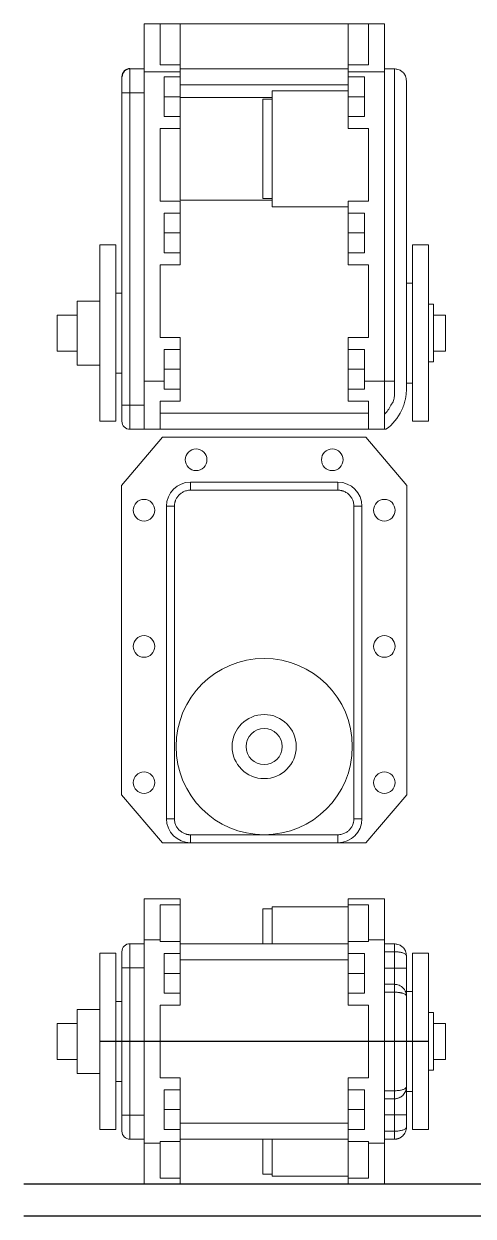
# Model space of a CAD drawing. Header units: millimetres. Extents: x 2045 to 5131, y -377 to 2192.
# Drawn here: x 3163.5 to 3219.5, y 1261.7 to 1410.5 of the extents above; entities that cross this region are included whole.
import ezdxf

# ---------------------------------------------------------------- set-up
doc = ezdxf.new("R2010")
doc.units = ezdxf.units.MM
doc.layers.add('Legs', color=7, linetype='Continuous')

msp = doc.modelspace()

# ---------------------------------------------------------------- linework, layer by layer
at = {"layer": 'Legs', "color": 7, "linetype": 'Continuous', "lineweight": 15}
for p, q in [((3178.454, 1410.513), (3208.454, 1410.513)), ((3178.454, 1410.513), (3178.454, 1404.513)), ((3180.454, 1410.513), (3180.454, 1405.388)), ((3182.954, 1410.513), (3182.954, 1405.388)), ((3203.954, 1410.513), (3203.954, 1405.388)), ((3206.454, 1410.513), (3206.454, 1405.388)), ((3208.454, 1410.513), (3208.454, 1404.513)), ((3176.704, 1404.913), (3176.704, 1401.913)), ((3176.704, 1404.913), (3178.454, 1404.913)), ((3180.454, 1405.388), (3182.954, 1405.388)), ((3182.954, 1405.388), (3182.954, 1404.513)), ((3203.954, 1404.913), (3182.954, 1404.913)), ((3206.454, 1405.388), (3203.954, 1405.388)), ((3203.954, 1405.388), (3203.954, 1404.513)), ((3209.704, 1404.913), (3208.454, 1404.913)), ((3178.454, 1404.513), (3182.954, 1404.513)), ((3178.454, 1404.513), (3178.454, 1365.913)), ((3180.954, 1403.888), (3180.954, 1398.938)), ((3182.954, 1403.888), (3180.954, 1403.888)), ((3182.954, 1404.513), (3182.954, 1403.888)), ((3182.954, 1401.513), (3182.954, 1403.888)), ((3208.454, 1404.513), (3203.954, 1404.513)), ((3203.954, 1404.513), (3203.954, 1403.888)), ((3203.954, 1403.888), (3205.954, 1403.888)), ((3203.954, 1402.163), (3203.954, 1403.888)), ((3205.954, 1403.888), (3205.954, 1398.938)), ((3208.454, 1404.513), (3208.454, 1365.913)), ((3209.704, 1401.913), (3209.704, 1403.913)), ((3211.204, 1403.412), (3211.204, 1401.913)), ((3175.704, 1401.913), (3176.704, 1401.913)), ((3175.704, 1401.913), (3175.704, 1362.913)), ((3176.704, 1401.913), (3178.454, 1401.913)), ((3176.704, 1401.913), (3176.704, 1362.913)), ((3203.954, 1402.913), (3182.954, 1402.913)), ((3194.454, 1387.663), (3194.454, 1402.163)), ((3194.454, 1402.163), (3203.954, 1402.163)), ((3203.954, 1402.163), (3203.954, 1398.938)), ((3209.704, 1399.913), (3209.704, 1401.913)), ((3182.954, 1401.413), (3180.954, 1401.413)), ((3182.954, 1401.313), (3182.954, 1401.513)), ((3182.954, 1401.313), (3182.954, 1398.938)), ((3194.454, 1401.313), (3182.954, 1401.313)), ((3193.304, 1388.703), (3193.304, 1401.123)), ((3193.304, 1401.123), (3194.454, 1401.123)), ((3205.954, 1401.413), (3203.954, 1401.413)), ((3180.954, 1398.938), (3182.954, 1398.938)), ((3182.954, 1398.938), (3182.954, 1397.438)), ((3205.954, 1398.938), (3203.954, 1398.938)), ((3203.954, 1398.938), (3203.954, 1397.438)), ((3209.704, 1398.913), (3209.704, 1365.913)), ((3180.454, 1397.438), (3180.454, 1388.388)), ((3182.954, 1397.438), (3180.454, 1397.438)), ((3182.954, 1397.438), (3182.954, 1388.513)), ((3203.954, 1397.438), (3206.454, 1397.438)), ((3206.454, 1397.438), (3206.454, 1388.388)), ((3211.204, 1398.412), (3211.204, 1366.414)), ((3180.454, 1388.388), (3182.954, 1388.388)), ((3182.954, 1388.513), (3194.454, 1388.513)), ((3182.954, 1388.388), (3182.954, 1386.888)), ((3193.304, 1388.703), (3194.454, 1388.703)), ((3206.454, 1388.388), (3203.954, 1388.388)), ((3203.954, 1388.388), (3203.954, 1386.888)), ((3180.954, 1386.888), (3180.954, 1381.938)), ((3182.954, 1386.888), (3180.954, 1386.888)), ((3182.954, 1386.888), (3182.954, 1384.513)), ((3194.454, 1387.663), (3203.954, 1387.663)), ((3203.954, 1386.888), (3205.954, 1386.888)), ((3203.954, 1386.888), (3203.954, 1384.513)), ((3205.954, 1386.888), (3205.954, 1381.938)), ((3182.954, 1384.413), (3180.954, 1384.413)), ((3182.954, 1384.313), (3182.954, 1384.513)), ((3182.954, 1384.313), (3182.954, 1381.938)), ((3203.954, 1384.513), (3203.954, 1384.313)), ((3203.954, 1384.413), (3205.954, 1384.413)), ((3203.954, 1384.313), (3203.954, 1381.938)), ((3172.954, 1360.913), (3172.954, 1382.913)), ((3174.954, 1382.913), (3174.954, 1360.913)), ((3211.954, 1382.913), (3211.954, 1360.913)), ((3213.954, 1360.913), (3213.954, 1382.913)), ((3180.954, 1381.938), (3182.954, 1381.938)), ((3182.954, 1381.938), (3182.954, 1380.438)), ((3205.954, 1381.938), (3203.954, 1381.938)), ((3203.954, 1381.938), (3203.954, 1380.438)), ((3180.454, 1380.438), (3180.454, 1371.388)), ((3182.954, 1380.438), (3180.454, 1380.438)), ((3203.954, 1380.438), (3206.454, 1380.438)), ((3206.454, 1380.438), (3206.454, 1371.388)), ((3170.104, 1367.913), (3170.104, 1375.913)), ((3214.604, 1368.313), (3214.604, 1375.513)), ((3167.604, 1369.663), (3167.604, 1374.163)), ((3216.104, 1369.663), (3216.104, 1374.163)), ((3180.454, 1371.388), (3182.954, 1371.388)), ((3182.954, 1371.388), (3182.954, 1369.888)), ((3206.454, 1371.388), (3203.954, 1371.388)), ((3203.954, 1371.388), (3203.954, 1369.888)), ((3180.954, 1369.888), (3180.954, 1365.913)), ((3182.954, 1369.888), (3180.954, 1369.888)), ((3182.954, 1369.888), (3182.954, 1367.513)), ((3203.954, 1369.888), (3205.954, 1369.888)), ((3203.954, 1369.888), (3203.954, 1367.513)), ((3205.954, 1369.888), (3205.954, 1365.913)), ((3182.954, 1367.313), (3182.954, 1367.513)), ((3203.954, 1367.513), (3203.954, 1367.313)), ((3182.954, 1367.413), (3180.954, 1367.413)), ((3182.954, 1367.313), (3182.954, 1364.938)), ((3203.954, 1367.413), (3205.954, 1367.413)), ((3203.954, 1367.313), (3203.954, 1364.938)), ((3178.454, 1365.913), (3178.454, 1359.913)), ((3178.454, 1365.913), (3180.954, 1365.913)), ((3180.954, 1364.938), (3180.954, 1365.913)), ((3180.954, 1364.938), (3182.954, 1364.938)), ((3182.954, 1364.938), (3182.954, 1363.438)), ((3205.954, 1364.938), (3203.954, 1364.938)), ((3203.954, 1364.938), (3203.954, 1363.438)), ((3208.454, 1365.913), (3205.954, 1365.913)), ((3205.954, 1364.938), (3205.954, 1365.913)), ((3208.454, 1365.913), (3208.454, 1359.913)), ((3209.704, 1365.913), (3208.454, 1365.913)), ((3209.704, 1364.056), (3209.704, 1364.913)), ((3180.454, 1363.438), (3180.454, 1359.913)), ((3182.954, 1363.438), (3180.454, 1363.438)), ((3203.954, 1363.438), (3206.454, 1363.438)), ((3206.454, 1363.438), (3206.454, 1359.913)), ((3175.704, 1362.913), (3176.704, 1362.913)), ((3176.704, 1362.913), (3176.704, 1359.913)), ((3176.704, 1362.913), (3178.454, 1362.913)), ((3180.454, 1361.913), (3206.454, 1361.913)), ((3175.654, 1352.913), (3180.754, 1358.913)), ((3178.454, 1359.913), (3176.704, 1359.913)), ((3178.454, 1359.913), (3180.454, 1359.913)), ((3180.454, 1359.913), (3206.454, 1359.913)), ((3206.154, 1358.913), (3180.754, 1358.913)), ((3183.347, 1358.913), (3181.347, 1358.913)), ((3206.154, 1358.913), (3211.254, 1352.913)), ((3206.454, 1359.913), (3208.454, 1359.913)), ((3175.654, 1314.313), (3175.654, 1352.913)), ((3184.254, 1353.313), (3202.654, 1353.313)), ((3184.254, 1352.313), (3184.254, 1353.313)), ((3202.654, 1352.313), (3202.654, 1353.313)), ((3211.254, 1352.913), (3211.254, 1314.313)), ((3184.254, 1352.313), (3202.654, 1352.313)), ((3181.254, 1311.313), (3181.254, 1350.313)), ((3182.254, 1350.313), (3181.254, 1350.313)), ((3182.254, 1311.313), (3182.254, 1350.313)), ((3204.654, 1350.313), (3205.654, 1350.313)), ((3204.654, 1350.313), (3204.654, 1311.313)), ((3205.654, 1350.313), (3205.654, 1311.313)), ((3180.754, 1308.313), (3175.654, 1314.313)), ((3211.254, 1314.313), (3206.154, 1308.313)), ((3182.254, 1311.313), (3181.254, 1311.313)), ((3204.654, 1311.313), (3205.654, 1311.313)), ((3180.754, 1308.313), (3184.254, 1308.313)), ((3180.754, 1308.313), (3183.254, 1308.313)), ((3202.654, 1309.313), (3184.254, 1309.313)), ((3184.254, 1309.313), (3184.254, 1308.313)), ((3202.654, 1308.313), (3184.254, 1308.313)), ((3202.654, 1308.313), (3202.654, 1309.313)), ((3202.654, 1308.313), (3206.154, 1308.313)), ((3203.654, 1308.313), (3206.154, 1308.313)), ((3178.454, 1301.313), (3182.954, 1301.313)), ((3178.454, 1301.313), (3178.454, 1296.213)), ((3182.954, 1301.313), (3180.454, 1301.313)), ((3182.954, 1301.313), (3180.454, 1301.313)), ((3180.454, 1300.569), (3180.454, 1296.213)), ((3182.954, 1300.569), (3180.454, 1300.569)), ((3182.954, 1301.313), (3180.954, 1301.313)), ((3182.954, 1301.313), (3180.954, 1301.313)), ((3182.954, 1301.313), (3182.954, 1300.569)), ((3182.954, 1300.569), (3182.954, 1295.988)), ((3208.454, 1301.313), (3203.954, 1301.313)), ((3203.954, 1301.313), (3203.954, 1300.569)), ((3203.954, 1301.313), (3205.954, 1301.313)), ((3203.954, 1301.313), (3206.454, 1301.313)), ((3203.954, 1301.313), (3205.954, 1301.313)), ((3203.954, 1301.313), (3206.454, 1301.313)), ((3203.954, 1300.569), (3206.454, 1300.569)), ((3203.954, 1300.569), (3203.954, 1295.988)), ((3206.454, 1300.569), (3206.454, 1296.213)), ((3208.454, 1301.313), (3208.454, 1296.213)), ((3193.304, 1295.713), (3193.304, 1300.063)), ((3193.304, 1300.063), (3194.454, 1300.063)), ((3194.454, 1295.713), (3194.454, 1300.313)), ((3203.954, 1300.313), (3194.454, 1300.313)), ((3178.454, 1296.213), (3180.454, 1296.213)), ((3178.454, 1296.213), (3178.454, 1270.813)), ((3180.454, 1296.213), (3180.454, 1295.988)), ((3208.454, 1296.213), (3206.454, 1296.213)), ((3206.454, 1296.213), (3206.454, 1295.988)), ((3208.454, 1296.213), (3208.454, 1270.813)), ((3176.704, 1295.713), (3176.704, 1292.713)), ((3176.704, 1295.713), (3178.454, 1295.713)), ((3180.454, 1295.988), (3182.954, 1295.988)), ((3182.954, 1295.988), (3182.954, 1294.488)), ((3182.954, 1295.713), (3203.954, 1295.713)), ((3206.454, 1295.988), (3203.954, 1295.988)), ((3203.954, 1295.988), (3203.954, 1294.488)), ((3209.704, 1295.713), (3208.454, 1295.713)), ((3209.704, 1294.713), (3208.454, 1294.713)), ((3209.704, 1292.663), (3209.704, 1294.713)), ((3172.954, 1272.513), (3172.954, 1294.513)), ((3174.954, 1294.513), (3174.954, 1272.513)), ((3180.954, 1294.488), (3180.954, 1289.538)), ((3182.954, 1294.488), (3180.954, 1294.488)), ((3182.954, 1292.113), (3182.954, 1294.488)), ((3182.954, 1293.713), (3203.954, 1293.713)), ((3203.954, 1294.488), (3205.954, 1294.488)), ((3203.954, 1292.113), (3203.954, 1294.488)), ((3205.954, 1294.488), (3205.954, 1289.538)), ((3211.204, 1294.212), (3211.204, 1292.663)), ((3211.954, 1272.513), (3211.954, 1294.513)), ((3213.954, 1294.513), (3213.954, 1272.513)), ((3175.704, 1292.713), (3176.704, 1292.713)), ((3175.704, 1292.713), (3175.704, 1274.313)), ((3176.704, 1292.713), (3176.704, 1274.313)), ((3176.704, 1292.713), (3178.454, 1292.713)), ((3182.954, 1292.013), (3180.954, 1292.013)), ((3182.954, 1291.913), (3182.954, 1292.113)), ((3182.954, 1289.538), (3182.954, 1291.913)), ((3203.954, 1292.113), (3203.954, 1291.913)), ((3203.954, 1292.013), (3205.954, 1292.013)), ((3203.954, 1289.538), (3203.954, 1291.913)), ((3208.454, 1292.663), (3209.704, 1292.663)), ((3209.704, 1290.663), (3209.704, 1292.663)), ((3209.704, 1292.663), (3211.204, 1292.663)), ((3208.454, 1290.663), (3209.704, 1290.663)), ((3180.954, 1289.538), (3182.954, 1289.538)), ((3182.954, 1289.538), (3182.954, 1288.038)), ((3205.954, 1289.538), (3203.954, 1289.538)), ((3203.954, 1289.538), (3203.954, 1288.038)), ((3209.704, 1289.663), (3208.454, 1289.663)), ((3209.704, 1289.663), (3209.704, 1277.363)), ((3211.204, 1289.162), (3211.204, 1277.864)), ((3170.104, 1279.513), (3170.104, 1287.513)), ((3180.454, 1288.038), (3180.454, 1278.988)), ((3182.954, 1288.038), (3180.454, 1288.038)), ((3203.954, 1288.038), (3206.454, 1288.038)), ((3206.454, 1288.038), (3206.454, 1278.988)), ((3167.604, 1281.263), (3167.604, 1285.763)), ((3214.604, 1287.113), (3214.604, 1279.913)), ((3216.104, 1285.763), (3216.104, 1281.263)), ((3180.454, 1278.988), (3182.954, 1278.988)), ((3182.954, 1278.988), (3182.954, 1277.488)), ((3206.454, 1278.988), (3203.954, 1278.988)), ((3203.954, 1278.988), (3203.954, 1277.488)), ((3180.954, 1277.488), (3180.954, 1272.538)), ((3182.954, 1277.488), (3180.954, 1277.488)), ((3182.954, 1275.113), (3182.954, 1277.488)), ((3203.954, 1277.488), (3205.954, 1277.488)), ((3203.954, 1275.113), (3203.954, 1277.488)), ((3205.954, 1277.488), (3205.954, 1272.538)), ((3209.704, 1277.363), (3208.454, 1277.363)), ((3209.704, 1276.363), (3208.454, 1276.363)), ((3209.704, 1274.363), (3209.704, 1276.363)), ((3175.704, 1274.313), (3176.704, 1274.313)), ((3176.704, 1274.313), (3176.704, 1271.313)), ((3176.704, 1274.313), (3178.454, 1274.313)), ((3182.954, 1275.013), (3180.954, 1275.013)), ((3182.954, 1274.913), (3182.954, 1275.113)), ((3182.954, 1272.538), (3182.954, 1274.913)), ((3203.954, 1275.113), (3203.954, 1274.913)), ((3203.954, 1275.013), (3205.954, 1275.013)), ((3203.954, 1272.538), (3203.954, 1274.913)), ((3208.454, 1274.363), (3209.704, 1274.363)), ((3209.704, 1274.363), (3211.204, 1274.363)), ((3209.704, 1272.313), (3209.704, 1274.363)), ((3211.204, 1274.363), (3211.204, 1272.814)), ((3180.954, 1272.538), (3182.954, 1272.538)), ((3203.954, 1273.313), (3182.954, 1273.313)), ((3182.954, 1272.538), (3182.954, 1271.038)), ((3205.954, 1272.538), (3203.954, 1272.538)), ((3203.954, 1272.538), (3203.954, 1271.038)), ((3208.454, 1272.313), (3209.704, 1272.313)), ((3176.704, 1271.313), (3178.454, 1271.313)), ((3178.454, 1270.813), (3180.454, 1270.813)), ((3178.454, 1270.813), (3178.454, 1265.713)), ((3180.454, 1271.038), (3180.454, 1270.813)), ((3182.954, 1271.038), (3180.454, 1271.038)), ((3180.454, 1270.813), (3180.454, 1266.457)), ((3203.954, 1271.313), (3182.954, 1271.313)), ((3182.954, 1271.038), (3182.954, 1266.457)), ((3193.304, 1266.963), (3193.304, 1271.313)), ((3194.454, 1266.713), (3194.454, 1271.313)), ((3203.954, 1271.038), (3206.454, 1271.038)), ((3203.954, 1271.038), (3203.954, 1266.457)), ((3206.454, 1271.038), (3206.454, 1270.813)), ((3208.454, 1270.813), (3206.454, 1270.813)), ((3206.454, 1270.813), (3206.454, 1266.457)), ((3209.704, 1271.313), (3208.454, 1271.313)), ((3208.454, 1270.813), (3208.454, 1265.713)), ((3180.454, 1266.457), (3182.954, 1266.457)), ((3182.954, 1266.457), (3182.954, 1265.713)), ((3193.304, 1266.963), (3194.454, 1266.963)), ((3194.454, 1266.713), (3203.954, 1266.713)), ((3206.454, 1266.457), (3203.954, 1266.457)), ((3203.954, 1266.457), (3203.954, 1265.713)), ((3178.454, 1265.713), (3182.954, 1265.713)), ((3180.454, 1265.713), (3182.954, 1265.713)), ((3180.454, 1265.713), (3182.954, 1265.713)), ((3180.954, 1265.713), (3182.954, 1265.713)), ((3180.954, 1265.713), (3182.954, 1265.713)), ((3208.454, 1265.713), (3203.954, 1265.713)), ((3205.954, 1265.713), (3203.954, 1265.713)), ((3206.454, 1265.713), (3203.954, 1265.713)), ((3205.954, 1265.713), (3203.954, 1265.713)), ((3206.454, 1265.713), (3203.954, 1265.713))]:
    msp.add_line(p, q, dxfattribs=at)
at = {"layer": 'Legs', "color": 1}
for p, q in [((3213.954, 1283.513), (3172.954, 1283.513)), ((3223.454, 1265.713), (3163.454, 1265.713)), ((3223.454, 1261.713), (3163.454, 1261.713))]:
    msp.add_line(p, q, dxfattribs=at)
at = {"layer": 'Legs', "color": 7, "linetype": 'Continuous', "lineweight": 15}
for centre, radius in [((3184.954, 1356.113), 1.35), ((3201.954, 1356.113), 1.35), ((3178.454, 1349.813), 1.35), ((3208.454, 1349.813), 1.35), ((3178.454, 1332.813), 1.35), ((3208.454, 1332.813), 1.35), ((3193.454, 1320.313), 11), ((3193.454, 1320.313), 4), ((3193.454, 1320.313), 2.25), ((3178.454, 1315.813), 1.35), ((3208.454, 1315.813), 1.35)]:
    msp.add_circle(centre, radius, dxfattribs=at)
at = {"layer": 'Legs', "color": 7, "linetype": 'Continuous'}
msp.add_arc((3176.704, 1403.913), 1, 90, 180, dxfattribs=at)
at = {"layer": 'Legs', "color": 7, "linetype": 'Continuous', "lineweight": 15}
for centre, radius, start, end in [((3205.027, 1364.913), 6.177, 305.95684, 334.68287), ((3176.704, 1360.913), 1, 179.99999, 270), ((3184.254, 1350.313), 3, 90, 180), ((3202.654, 1350.313), 3, 0, 90), ((3184.254, 1311.313), 3, 180, 270), ((3202.654, 1311.313), 3, 270, 0), ((3176.704, 1294.713), 1, 90, 180.00001), ((3176.704, 1272.313), 1, 180, 270)]:
    msp.add_arc(centre, radius, start, end, dxfattribs=at)
for points, knots in [([(3209.688, 1404.896), (3209.764, 1404.892), (3209.911, 1404.884), (3210.17, 1404.828), (3210.477, 1404.708), (3210.7, 1404.553), (3210.824, 1404.408), (3210.849, 1404.378)], [0, 0, 0, 0, 0.1677828, 0.3204249, 0.5757663, 0.9127774, 1, 1, 1, 1]), ([(3209.704, 1403.913), (3209.704, 1404.044), (3209.704, 1404.307), (3209.704, 1404.634), (3209.704, 1404.84), (3209.704, 1404.868), (3209.704, 1404.878)], [0, 0, 0, 0, 0.2825843, 0.5651687, 0.847753, 1, 1, 1, 1]), ([(3175.704, 1403.913), (3175.704, 1403.912), (3175.704, 1403.911), (3175.704, 1403.898), (3175.704, 1403.879), (3175.704, 1403.852), (3175.704, 1403.816), (3175.704, 1403.742), (3175.704, 1403.597), (3175.704, 1403.337), (3175.704, 1403.019), (3175.704, 1402.701), (3175.704, 1402.412), (3175.704, 1402.164), (3175.704, 1401.997), (3175.704, 1401.913)], [0, 0, 0, 0, 0.0403222, 0.0803171, 0.1201425, 0.159958, 0.1999236, 0.2401972, 0.3700419, 0.5000573, 0.629902, 0.7599174, 0.8400454, 0.9196463, 1, 1, 1, 1]), ([(3210.849, 1404.378), (3210.86, 1404.367), (3210.921, 1404.299), (3211.028, 1404.128), (3211.149, 1403.846), (3211.168, 1403.62), (3211.178, 1403.497)], [0, 0, 0, 0, 0.050132, 0.2955176, 0.6187189, 1, 1, 1, 1]), ([(3211.204, 1403.412), (3211.198, 1403.506), (3211.186, 1403.705), (3211.122, 1403.94), (3211.049, 1404.065), (3211.03, 1404.099)], [0, 0, 0, 0, 0.3971375, 0.8406945, 1, 1, 1, 1]), ([(3211.204, 1401.913), (3211.204, 1400.985), (3211.204, 1400.094), (3211.204, 1398.782), (3211.204, 1398.413), (3211.204, 1398.413)], [0, 0, 0, 0, 0.5, 0.5, 1, 1, 1, 1]), ([(3209.704, 1398.913), (3209.704, 1399.044), (3209.704, 1399.307), (3209.704, 1399.634), (3209.704, 1399.84), (3209.704, 1399.868), (3209.704, 1399.878)], [0, 0, 0, 0, 0.2825844, 0.5651689, 0.8477533, 1, 1, 1, 1]), ([(3209.704, 1364.913), (3209.704, 1364.913), (3209.704, 1364.934), (3209.704, 1365.032), (3209.704, 1365.108), (3209.704, 1365.303), (3209.704, 1365.422), (3209.704, 1365.668), (3209.704, 1365.795), (3209.704, 1365.913)], [0, 0, 0, 0, 0.25, 0.25, 0.5, 0.5, 0.75, 0.75, 1, 1, 1, 1]), ([(3211.204, 1364.913), (3211.204, 1364.853), (3211.203, 1364.734), (3211.194, 1364.55), (3211.181, 1364.363), (3211.161, 1364.172), (3211.134, 1363.977), (3211.1, 1363.779), (3211.051, 1363.538), (3210.98, 1363.254), (3210.879, 1362.927), (3210.758, 1362.597), (3210.66, 1362.381), (3210.611, 1362.271)], [0, 0, 0, 0, 0.070877, 0.1420784, 0.2137175, 0.285906, 0.3587527, 0.4323636, 0.5068416, 0.6264285, 0.748243, 0.872652, 1, 1, 1, 1]), ([(3209.255, 1362.913), (3209.407, 1363.097), (3209.523, 1363.293), (3209.672, 1363.684), (3209.704, 1363.878), (3209.704, 1364.056)], [0, 0, 0, 0, 0.5, 0.5, 1, 1, 1, 1]), ([(3175.704, 1362.913), (3175.704, 1362.871), (3175.704, 1362.787), (3175.704, 1362.661), (3175.704, 1362.538), (3175.704, 1362.415), (3175.704, 1362.295), (3175.704, 1362.088), (3175.704, 1361.807), (3175.704, 1361.489), (3175.704, 1361.229), (3175.704, 1361.065), (3175.704, 1360.971), (3175.704, 1360.922), (3175.704, 1360.916), (3175.704, 1360.913)], [0, 0, 0, 0, 0.04032222, 0.08031714, 0.12014249, 0.15995801, 0.19992356, 0.24019724, 0.37004189, 0.50005725, 0.62990199, 0.75991743, 0.84004545, 0.91964627, 1, 1, 1, 1]), ([(3182.254, 1350.313), (3182.255, 1350.355), (3182.256, 1350.439), (3182.269, 1350.564), (3182.288, 1350.688), (3182.315, 1350.81), (3182.351, 1350.931), (3182.425, 1351.138), (3182.57, 1351.419), (3182.83, 1351.736), (3183.148, 1351.997), (3183.466, 1352.161), (3183.755, 1352.255), (3184.003, 1352.304), (3184.17, 1352.31), (3184.254, 1352.313)], [0, 0, 0, 0, 0.0403222, 0.0803171, 0.1201425, 0.159958, 0.1999236, 0.2401972, 0.3700419, 0.5000573, 0.629902, 0.7599174, 0.8400454, 0.9196463, 1, 1, 1, 1]), ([(3202.654, 1352.313), (3202.696, 1352.312), (3202.78, 1352.311), (3202.906, 1352.298), (3203.029, 1352.279), (3203.151, 1352.252), (3203.272, 1352.216), (3203.479, 1352.142), (3203.76, 1351.997), (3204.078, 1351.737), (3204.338, 1351.419), (3204.502, 1351.101), (3204.596, 1350.812), (3204.645, 1350.564), (3204.651, 1350.397), (3204.654, 1350.313)], [0, 0, 0, 0, 0.0403222, 0.0803171, 0.1201425, 0.159958, 0.1999236, 0.2401972, 0.3700419, 0.5000573, 0.629902, 0.7599174, 0.8400454, 0.9196463, 1, 1, 1, 1]), ([(3184.254, 1309.313), (3184.212, 1309.314), (3184.128, 1309.315), (3184.003, 1309.327), (3183.879, 1309.347), (3183.757, 1309.374), (3183.636, 1309.409), (3183.429, 1309.484), (3183.148, 1309.629), (3182.83, 1309.889), (3182.57, 1310.207), (3182.406, 1310.525), (3182.312, 1310.814), (3182.263, 1311.061), (3182.257, 1311.229), (3182.254, 1311.313)], [0, 0, 0, 0, 0.0403222, 0.0803171, 0.1201425, 0.159958, 0.1999236, 0.2401972, 0.3700419, 0.5000573, 0.629902, 0.7599174, 0.8400454, 0.9196463, 1, 1, 1, 1]), ([(3204.654, 1311.313), (3204.653, 1311.271), (3204.652, 1311.187), (3204.64, 1311.061), (3204.62, 1310.938), (3204.593, 1310.815), (3204.558, 1310.695), (3204.483, 1310.488), (3204.338, 1310.207), (3204.078, 1309.889), (3203.76, 1309.629), (3203.442, 1309.465), (3203.153, 1309.371), (3202.906, 1309.322), (3202.738, 1309.316), (3202.654, 1309.313)], [0, 0, 0, 0, 0.04032222, 0.08031714, 0.12014249, 0.15995801, 0.19992356, 0.24019724, 0.37004189, 0.50005725, 0.62990199, 0.75991743, 0.84004545, 0.91964627, 1, 1, 1, 1]), ([(3175.704, 1294.713), (3175.704, 1294.712), (3175.704, 1294.711), (3175.704, 1294.698), (3175.704, 1294.679), (3175.704, 1294.652), (3175.704, 1294.616), (3175.704, 1294.542), (3175.704, 1294.397), (3175.704, 1294.137), (3175.704, 1293.819), (3175.704, 1293.501), (3175.704, 1293.212), (3175.704, 1292.964), (3175.704, 1292.797), (3175.704, 1292.713)], [0, 0, 0, 0, 0.0403222, 0.0803171, 0.1201425, 0.159958, 0.1999236, 0.2401972, 0.3700419, 0.5000573, 0.629902, 0.7599174, 0.8400454, 0.9196463, 1, 1, 1, 1]), ([(3209.688, 1295.696), (3209.764, 1295.692), (3209.911, 1295.684), (3210.17, 1295.628), (3210.477, 1295.508), (3210.7, 1295.353), (3210.824, 1295.208), (3210.849, 1295.178)], [0, 0, 0, 0, 0.1677828, 0.3204249, 0.5757663, 0.9127774, 1, 1, 1, 1]), ([(3209.704, 1294.713), (3209.704, 1294.844), (3209.704, 1295.107), (3209.704, 1295.434), (3209.704, 1295.64), (3209.704, 1295.668), (3209.704, 1295.678)], [0, 0, 0, 0, 0.2825844, 0.5651688, 0.8477532, 1, 1, 1, 1]), ([(3209.704, 1294.713), (3209.745, 1294.712), (3209.827, 1294.712), (3209.95, 1294.706), (3210.073, 1294.698), (3210.195, 1294.685), (3210.314, 1294.67), (3210.431, 1294.65), (3210.543, 1294.628), (3210.65, 1294.601), (3210.789, 1294.561), (3210.948, 1294.498), (3211.08, 1294.418), (3211.158, 1294.342), (3211.197, 1294.277), (3211.202, 1294.233), (3211.204, 1294.212)], [0, 0, 0, 0, 0.0505607, 0.1017935, 0.1537376, 0.2064302, 0.259907, 0.3142024, 0.3693491, 0.4253783, 0.4823197, 0.6039014, 0.738534, 0.8321632, 0.9193152, 1, 1, 1, 1]), ([(3210.849, 1295.178), (3210.86, 1295.167), (3210.921, 1295.099), (3211.028, 1294.928), (3211.149, 1294.646), (3211.168, 1294.42), (3211.178, 1294.297)], [0, 0, 0, 0, 0.050132, 0.2955176, 0.6187189, 1, 1, 1, 1]), ([(3211.204, 1294.212), (3211.198, 1294.306), (3211.186, 1294.505), (3211.122, 1294.74), (3211.049, 1294.865), (3211.03, 1294.899)], [0, 0, 0, 0, 0.3971368, 0.8406945, 1, 1, 1, 1]), ([(3211.204, 1292.663), (3211.204, 1291.735), (3211.204, 1290.844), (3211.204, 1289.532), (3211.204, 1289.163), (3211.204, 1289.163)], [0, 0, 0, 0, 0.5, 0.5, 1, 1, 1, 1]), ([(3209.688, 1290.646), (3209.764, 1290.642), (3209.911, 1290.634), (3210.17, 1290.578), (3210.477, 1290.458), (3210.7, 1290.303), (3210.824, 1290.158), (3210.849, 1290.128)], [0, 0, 0, 0, 0.1677828, 0.320425, 0.5757664, 0.9127775, 1, 1, 1, 1]), ([(3209.704, 1289.663), (3209.704, 1289.794), (3209.704, 1290.057), (3209.704, 1290.384), (3209.704, 1290.59), (3209.704, 1290.618), (3209.704, 1290.628)], [0, 0, 0, 0, 0.28258443, 0.56516885, 0.84775328, 1, 1, 1, 1]), ([(3210.849, 1290.128), (3210.86, 1290.117), (3210.921, 1290.049), (3211.028, 1289.878), (3211.149, 1289.596), (3211.168, 1289.37), (3211.178, 1289.247)], [0, 0, 0, 0, 0.0501322, 0.2955178, 0.618719, 1, 1, 1, 1]), ([(3209.704, 1289.663), (3209.745, 1289.662), (3209.827, 1289.662), (3209.95, 1289.656), (3210.073, 1289.648), (3210.195, 1289.635), (3210.314, 1289.62), (3210.431, 1289.6), (3210.543, 1289.578), (3210.65, 1289.551), (3210.789, 1289.511), (3210.948, 1289.448), (3211.08, 1289.368), (3211.158, 1289.292), (3211.197, 1289.227), (3211.202, 1289.183), (3211.204, 1289.162)], [0, 0, 0, 0, 0.0505607, 0.1017936, 0.1537377, 0.2064303, 0.2599072, 0.3142026, 0.3693492, 0.4253784, 0.4823197, 0.6039016, 0.7385341, 0.8321576, 0.9193096, 1, 1, 1, 1]), ([(3211.204, 1289.162), (3211.198, 1289.256), (3211.186, 1289.455), (3211.122, 1289.69), (3211.049, 1289.815), (3211.03, 1289.849)], [0, 0, 0, 0, 0.3971172, 0.8406947, 1, 1, 1, 1]), ([(3211.204, 1277.864), (3211.203, 1277.851), (3211.202, 1277.826), (3211.189, 1277.787), (3211.166, 1277.748), (3211.132, 1277.708), (3211.066, 1277.649), (3210.948, 1277.578), (3210.766, 1277.506), (3210.568, 1277.452), (3210.363, 1277.412), (3210.147, 1277.384), (3209.926, 1277.366), (3209.777, 1277.364), (3209.704, 1277.363)], [0, 0, 0, 0, 0.0476989, 0.0977119, 0.1500419, 0.2046913, 0.2616622, 0.3962979, 0.517954, 0.620365, 0.7195838, 0.8157929, 0.9091921, 1, 1, 1, 1]), ([(3209.704, 1276.363), (3209.745, 1276.364), (3209.827, 1276.366), (3209.95, 1276.381), (3210.073, 1276.407), (3210.195, 1276.443), (3210.314, 1276.491), (3210.431, 1276.549), (3210.543, 1276.617), (3210.65, 1276.696), (3210.789, 1276.819), (3210.948, 1277.007), (3211.096, 1277.276), (3211.185, 1277.569), (3211.204, 1277.769), (3211.204, 1277.863), (3211.204, 1277.864)], [0, 0, 0, 0, 0.0505719, 0.1018162, 0.1537718, 0.206476, 0.2599648, 0.3142723, 0.3694312, 0.4254728, 0.4824268, 0.6039498, 0.7384915, 0.8762345, 0.9995608, 1, 1, 1, 1]), ([(3209.704, 1276.363), (3209.704, 1276.363), (3209.704, 1276.384), (3209.704, 1276.482), (3209.704, 1276.558), (3209.704, 1276.753), (3209.704, 1276.872), (3209.704, 1277.118), (3209.704, 1277.245), (3209.704, 1277.363)], [0, 0, 0, 0, 0.25, 0.25, 0.5, 0.5, 0.75, 0.75, 1, 1, 1, 1]), ([(3211.204, 1277.863), (3211.204, 1277.863), (3211.204, 1277.494), (3211.204, 1276.181), (3211.204, 1275.291), (3211.204, 1274.363)], [0, 0, 0, 0, 0.5, 0.5, 1, 1, 1, 1]), ([(3175.704, 1274.313), (3175.704, 1274.271), (3175.704, 1274.187), (3175.704, 1274.061), (3175.704, 1273.938), (3175.704, 1273.815), (3175.704, 1273.695), (3175.704, 1273.488), (3175.704, 1273.207), (3175.704, 1272.889), (3175.704, 1272.629), (3175.704, 1272.465), (3175.704, 1272.371), (3175.704, 1272.322), (3175.704, 1272.316), (3175.704, 1272.313)], [0, 0, 0, 0, 0.0403222, 0.0803171, 0.1201425, 0.159958, 0.1999236, 0.2401972, 0.3700419, 0.5000573, 0.629902, 0.7599174, 0.8400454, 0.9196463, 1, 1, 1, 1]), ([(3211.204, 1272.814), (3211.203, 1272.801), (3211.202, 1272.776), (3211.189, 1272.737), (3211.166, 1272.698), (3211.132, 1272.658), (3211.066, 1272.599), (3210.948, 1272.528), (3210.766, 1272.456), (3210.568, 1272.402), (3210.363, 1272.362), (3210.147, 1272.334), (3209.926, 1272.316), (3209.777, 1272.314), (3209.704, 1272.313)], [0, 0, 0, 0, 0.0476949, 0.0977059, 0.1500358, 0.2046873, 0.2616623, 0.3962981, 0.5179541, 0.6203651, 0.719584, 0.815793, 0.9091922, 1, 1, 1, 1]), ([(3209.704, 1271.313), (3209.745, 1271.314), (3209.827, 1271.316), (3209.95, 1271.331), (3210.073, 1271.357), (3210.195, 1271.393), (3210.314, 1271.441), (3210.431, 1271.499), (3210.543, 1271.567), (3210.65, 1271.646), (3210.789, 1271.769), (3210.948, 1271.957), (3211.096, 1272.226), (3211.185, 1272.519), (3211.204, 1272.719), (3211.204, 1272.813), (3211.204, 1272.814)], [0, 0, 0, 0, 0.0505719, 0.1018162, 0.1537719, 0.2064762, 0.2599649, 0.3142724, 0.3694313, 0.4254729, 0.4824269, 0.60395, 0.7384915, 0.8762284, 0.9995611, 1, 1, 1, 1]), ([(3209.704, 1271.313), (3209.704, 1271.313), (3209.704, 1271.334), (3209.704, 1271.432), (3209.704, 1271.508), (3209.704, 1271.703), (3209.704, 1271.822), (3209.704, 1272.068), (3209.704, 1272.195), (3209.704, 1272.313)], [0, 0, 0, 0, 0.25, 0.25, 0.5, 0.5, 0.75, 0.75, 1, 1, 1, 1])]:
    msp.add_open_spline(points, degree=3, knots=knots, dxfattribs=at)
for points, degree in [([(3209.704, 1404.878), (3209.704, 1404.913)], 1), ([(3210.906, 1404.304), (3210.829, 1404.395)], 1), ([(3209.704, 1399.878), (3209.704, 1399.913)], 1), ([(3172.954, 1382.913), (3174.954, 1382.913)], 1), ([(3213.954, 1382.913), (3211.954, 1382.913)], 1), ([(3211.954, 1378.163), (3211.204, 1378.163)], 1), ([(3174.954, 1376.913), (3175.704, 1376.913)], 1), ([(3170.104, 1375.913), (3172.954, 1375.913)], 1), ([(3214.604, 1375.513), (3213.954, 1375.513)], 1), ([(3167.604, 1374.163), (3170.104, 1374.163)], 1), ([(3216.104, 1374.163), (3214.604, 1374.163)], 1), ([(3170.104, 1369.663), (3167.604, 1369.663)], 1), ([(3214.604, 1369.663), (3216.104, 1369.663)], 1), ([(3172.954, 1367.913), (3170.104, 1367.913)], 1), ([(3213.954, 1368.313), (3214.604, 1368.313)], 1), ([(3175.704, 1366.913), (3174.954, 1366.913)], 1), ([(3211.204, 1366.413), (3211.204, 1366.413), (3211.204, 1365.853), (3211.204, 1364.913)], 3), ([(3211.204, 1365.663), (3211.954, 1365.663)], 1), ([(3208.454, 1361.73), (3208.78, 1362.081), (3209.05, 1362.48), (3209.255, 1362.913)], 3), ([(3174.954, 1360.913), (3172.954, 1360.913)], 1), ([(3211.954, 1360.913), (3213.954, 1360.913)], 1), ([(3208.654, 1359.913), (3208.654, 1359.913), (3208.578, 1359.913), (3208.454, 1359.913)], 3), ([(3209.704, 1295.678), (3209.704, 1295.713)], 1), ([(3210.906, 1295.104), (3210.829, 1295.195)], 1), ([(3172.954, 1294.513), (3174.954, 1294.513)], 1), ([(3211.954, 1294.513), (3213.954, 1294.513)], 1), ([(3209.704, 1290.628), (3209.704, 1290.663)], 1), ([(3210.906, 1290.054), (3210.829, 1290.145)], 1), ([(3211.204, 1289.763), (3211.954, 1289.763)], 1), ([(3170.104, 1287.513), (3172.954, 1287.513)], 1), ([(3174.954, 1288.513), (3175.704, 1288.513)], 1), ([(3167.604, 1285.763), (3170.104, 1285.763)], 1), ([(3213.954, 1287.113), (3214.604, 1287.113)], 1), ([(3214.604, 1285.763), (3216.104, 1285.763)], 1), ([(3170.104, 1281.263), (3167.604, 1281.263)], 1), ([(3216.104, 1281.263), (3214.604, 1281.263)], 1), ([(3214.604, 1279.913), (3213.954, 1279.913)], 1), ([(3172.954, 1279.513), (3170.104, 1279.513)], 1), ([(3175.704, 1278.513), (3174.954, 1278.513)], 1), ([(3211.954, 1277.263), (3211.204, 1277.263)], 1), ([(3174.954, 1272.513), (3172.954, 1272.513)], 1), ([(3213.954, 1272.513), (3211.954, 1272.513)], 1)]:
    msp.add_open_spline(points, degree=degree, dxfattribs=at)

doc.saveas('drawing.dxf')
